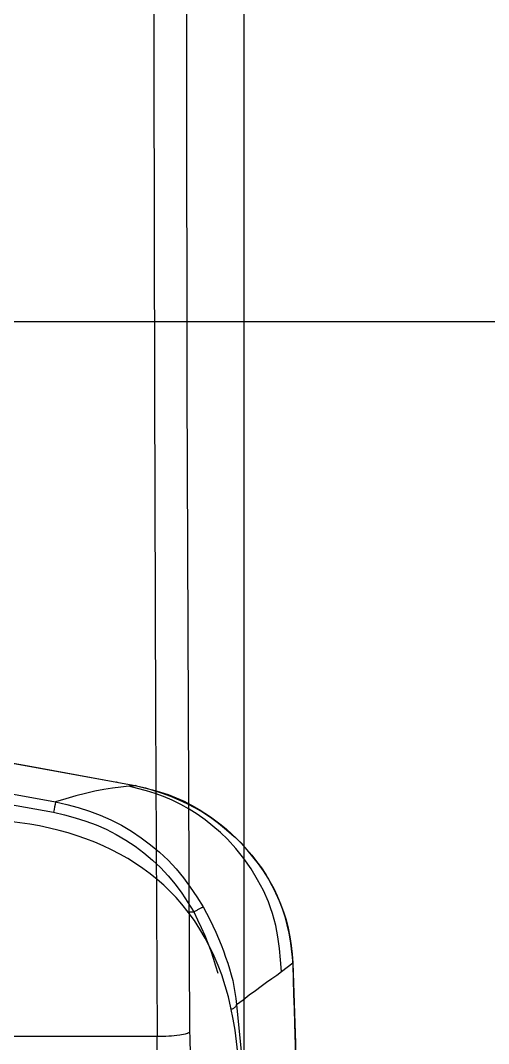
# Model space of a CAD drawing. Header units: millimetres. Extents: x 6886222 to 6919728, y 230959 to 276095.
# Drawn here: x 6893162.5 to 6893205.6, y 247952.9 to 248047.2 of the extents above; entities that cross this region are included whole.
import ezdxf
from ezdxf.xclip import XClip

# ---------------------------------------------------------------- set-up
doc = ezdxf.new("R2010")
doc.units = ezdxf.units.MM
doc.header["$LTSCALE"] = 100
doc.header["$XCLIPFRAME"] = 2
for name, color, linetype in [('BP', 7, 'Continuous'), ('U-84C-EX$0$FUR_욕실', 6, 'Continuous'), ('U-84C-EX$0$HAT', 8, 'Continuous')]:
    doc.layers.add(name, color=color, linetype=linetype)

# ---------------------------------------------------------------- blocks, each defined once
blk = doc.blocks.new('U-84C-EX$0$대변기')
blk.add_wipeout([(22.249, 172.542), (8.912, 147.747), (6.746, 136.341), (0, 0), (6.746, -136.341), (8.912, -147.747), (22.075, -172.29), (48.748, -190.928), (71.393, -195), (166.776, -195), (163.874, -199.595), (211.559, -201.09), (211.593, -201.598), (211.811, -202.635), (212.508, -203.592), (213.122, -203.98), (214.154, -204.198), (220.754, -204.198), (220.754, -206.356), (211.679, -206.357), (211.156, -206.396), (210.27, -206.678), (209.31, -207.428), (208.746, -208.406), (208.586, -209.092), (208.561, -209.456), (208.566, -265.023), (208.683, -265.023), (208.781, -265.75), (209.146, -266.635), (209.439, -267.037), (210.115, -267.628), (210.657, -267.918), (211.055, -268.028), (211.754, -268.123), (489.288, -268.123), (490.393, -267.862), (490.867, -267.712), (491.452, -267.223), (492.007, -266.495), (492.243, -265.953), (492.338, -265.585), (492.393, -265), (492.393, -209.472), (492.274, -208.615), (492.053, -208.038), (491.645, -207.418), (491.175, -206.97), (490.657, -206.651), (490.048, -206.44), (489.564, -206.376), (489.288, -206.356), (294.651, -206.356), (294.651, -204.198), (299.371, -204.198), (299.927, -204.142), (300.815, -203.772), (301.133, -203.526), (301.57, -203.013), (301.802, -202.567), (301.976, -201.864), (301.977, -201.814), (356.763, -202.115), (409.646, -200.732), (451.071, -197.491), (521.76, -184.127), (558.832, -171.77), (607.507, -146.927), (640.318, -121.724), (666.396, -92.635), (682.862, -64.812), (689.365, -48.845), (694.462, -30.579), (696.683, -17.3), (697.462, -8.646), (697.701, 0.017), (696.016, 21.31), (691.269, 41.797), (683.337, 62.602), (669.046, 87.706), (652.78, 108.071), (630.642, 128.959), (599.081, 150.929), (558.195, 170.853), (516.937, 184.225), (478.6, 192.501), (440.581, 197.364), (409.565, 199.556), (375.328, 200.688), (311.092, 200.701), (281.722, 200.871), (251.346, 200.76), (223.329, 200.377), (188.294, 199.951), (182.405, 198.155), (177.518, 194.766), (79.796, 195), (40.704, 194.567), (37.247, 193.227), (37.247, 185.308)]).dxf.layer = 'U-84C-EX$0$FUR_욕실'
at = {"layer": 'U-84C-EX$0$FUR_욕실'}
for p, q in [((189.356, 198.453, 0), (188.56, 199.506, 0)), ((321.987, 195), (71.393, 195)), ((177.518, 194.766, 0), (177.518, 194.751, 0)), ((183.844, 189.756, 0), (183.844, 190.391, 0)), ((195.349, 186.996), (195.349, 0)), ((172.204, 184.952, 0), (172.435, 185.919, 0)), ((172.101, 184.441, 0), (172.204, 184.952, 0)), ((172.225, 185.098, 0), (172.204, 184.987, 0)), ((172.225, 185.098, 0), (172.278, 184.394, 0)), ((171.901, 183.323, 0), (171.89, 183.262, 0)), ((172.766, 172.397, 0), (173.706, 177.643, 0)), ((173.729, 172.225, 0), (174.668, 177.466, 0))]:
    blk.add_line(p, q, dxfattribs=at)
for centre, radius, start, end in [((87.462, 19012.519), 18822.832, 269.9661769, 270.3270496), ((87.937, 18978.659), 18791.97, 269.9644947, 270.3274972), ((193.573, 282.523, 0), 106.745, 259.27388, 259.79894)]:
    blk.add_arc(centre, radius, start, end, dxfattribs=at)
for points, knots in [([(451.847, 196.232, 0), (445.553, 196.879, 0), (432.963, 198.173, 0), (412.657, 199.478, 0), (391.014, 200.38, 0), (368.136, 200.856, 0), (347.193, 201.018, 0), (328.214, 201.007, 0), (311.185, 200.828, 0), (294.444, 200.49, 0), (276.451, 199.94, 0), (257.294, 199.11, 0), (237.029, 197.926, 0), (217.216, 196.407, 0), (202.89, 195.121, 0), (193.717, 194.093, 0), (189.796, 193.121, 0), (186.226, 191.526, 0), (183.254, 189.513, 0), (180.802, 187.061, 0), (178.865, 184.356, 0), (177.36, 181.291, 0), (176.263, 177.937, 0), (175.559, 174.37, 0), (175.401, 171.903, 0), (175.322, 170.669, 0)], [0, 0, 0, 0, 0.060795, 0.121595, 0.195943, 0.270352, 0.344706, 0.402267, 0.459897, 0.51754, 0.575118, 0.649316, 0.723553, 0.797769, 0.871482, 0.887461, 0.9034, 0.917212, 0.931, 0.942342, 0.953679, 0.964966, 0.976261, 0.988125, 1, 1, 1, 1]), ([(188.56, 199.506, 0), (193.493, 199.653, 0), (203.36, 199.948, 0), (218.314, 200.291, 0), (233.393, 200.56, 0), (248.653, 200.748, 0), (264.077, 200.857, 0), (279.665, 200.884, 0), (295.335, 200.842, 0), (305.84, 200.748, 0), (311.092, 200.701, 0)], [0, 0, 0, 0, 0.124137, 0.248272, 0.372714, 0.497153, 0.622686, 0.748222, 0.874111, 1, 1, 1, 1]), ([(311.092, 200.701, 0), (311.087, 200.701, 0), (305.593, 200.759, 0), (294.627, 200.844, 0), (278.253, 200.887, 0), (264.675, 200.854, 0), (255.224, 200.793, 0), (250.513, 200.753, 0), (247.825, 200.727, 0), (245.811, 200.706, 0), (243.799, 200.684, 0), (241.789, 200.66, 0), (239.781, 200.635, 0), (237.106, 200.6, 0), (233.769, 200.553, 0), (229.772, 200.49, 0), (225.784, 200.422, 0), (221.804, 200.349, 0), (216.509, 200.243, 0), (211.231, 200.126, 0), (205.969, 199.999, 0), (202.031, 199.897, 0), (198.1, 199.79, 0), (193.672, 199.664, 0), (190.562, 199.568, 0), (188.755, 199.512, 0)], [0, 0, 0, 0, 0.000125, 0.131782, 0.26344, 0.395063, 0.46087, 0.493772, 0.510223, 0.526674, 0.543126, 0.559577, 0.576028, 0.592479, 0.625382, 0.658284, 0.691187, 0.724089, 0.756992, 0.822798, 0.8557, 0.888602, 0.921505, 0.954407, 1, 1, 1, 1]), ([(177.518, 194.751, 0), (178.255, 195.395, 0), (179.75, 196.701, 0), (182.405, 198.155, 0), (185.361, 199.216, 0), (187.481, 199.408, 0), (188.56, 199.506, 0)], [0, 0, 0, 0, 0.235161, 0.476872, 0.73393, 1, 1, 1, 1]), ([(188.755, 199.512, 0), (187.763, 199.431, 0), (185.75, 199.266, 0), (182.819, 198.325, 0), (179.987, 196.887, 0), (178.35, 195.481, 0), (177.518, 194.766, 0)], [0, 0, 0, 0, 0.2410881, 0.4891852, 0.7403912, 1, 1, 1, 1]), ([(189.356, 198.453, 0), (187.924, 198.349, 0), (184.975, 198.135, 0), (180.754, 196.398, 0), (177.289, 193.832, 0), (174.783, 190.784, 0), (173.107, 187.689, 0), (172.55, 185.474, 0), (172.278, 184.394, 0)], [0, 0, 0, 0, 0.178897, 0.368256, 0.562198, 0.713546, 0.860354, 1, 1, 1, 1]), ([(192.39, 194.32, 0), (191.792, 195.107, 0), (190.597, 196.678, 0), (189.77, 197.862, 0), (189.356, 198.453, 0)], [0, 0, 0, 0, 0.500365, 1, 1, 1, 1]), ([(192.39, 194.32, 0), (198.166, 194.886, 0), (209.719, 196.017, 0), (227.429, 197.343, 0), (240.421, 198.188, 0), (247.632, 198.505, 0), (248.726, 198.554, 0)], [0, 0, 0, 0, 0.314595, 0.629182, 0.94376, 1, 1, 1, 1]), ([(172.225, 185.098, 0), (172.464, 186.088, 0), (172.95, 188.1, 0), (174.252, 190.71, 0), (175.794, 192.969, 0), (176.939, 194.152, 0), (177.518, 194.751, 0)], [0, 0, 0, 0, 0.270791, 0.550445, 0.772318, 1, 1, 1, 1]), ([(172.435, 185.919, 0), (172.435, 185.919, 0), (172.713, 186.966, 0), (173.451, 189.044, 0), (175.101, 192.125, 0), (176.68, 193.85, 0), (177.518, 194.766, 0)], [0, 0, 0, 0, 0.000057, 0.313063, 0.635328, 1, 1, 1, 1]), ([(183.38, 191.246, 0), (184.16, 191.648, 0), (185.721, 192.452, 0), (188.053, 193.348, 0), (190.17, 194.017, 0), (191.65, 194.219, 0), (192.39, 194.32, 0)], [0, 0, 0, 0, 0.249697, 0.499449, 0.749698, 1, 1, 1, 1]), ([(192.838, 193.771, 0), (192.812, 193.847, 0), (192.747, 194.032, 0), (192.584, 194.236, 0), (192.453, 194.293, 0), (192.39, 194.32, 0)], [0, 0, 0, 0, 0.2616046, 0.6429837, 1, 1, 1, 1]), ([(183.844, 190.391, 0), (184.815, 190.847, 0), (186.759, 191.76, 0), (188.584, 192.316, 0), (189.497, 192.594, 0)], [0, 0, 0, 0, 0.499774, 1, 1, 1, 1]), ([(173.706, 177.643, 0), (174.051, 179.041, 0), (174.742, 181.837, 0), (176.9, 185.61, 0), (179.744, 188.903, 0), (182.168, 190.465, 0), (183.38, 191.246, 0)], [0, 0, 0, 0, 0.249801, 0.499766, 0.749853, 1, 1, 1, 1]), ([(183.844, 190.391, 0), (183.789, 190.491, 0), (183.681, 190.691, 0), (183.538, 190.954, 0), (183.428, 191.158, 0), (183.396, 191.217, 0), (183.38, 191.246, 0)], [0, 0, 0, 0, 0.25, 0.5, 0.75, 1, 1, 1, 1]), ([(174.668, 177.466, 0), (174.995, 178.795, 0), (175.648, 181.452, 0), (177.694, 185.038, 0), (180.392, 188.168, 0), (182.693, 189.65, 0), (183.844, 190.391, 0)], [0, 0, 0, 0, 0.250023, 0.500028, 0.750018, 1, 1, 1, 1]), ([(194.904, 189.994), (195.121, 189.995), (195.518, 190), (195.985, 190.012), (196.285, 190.028), (196.442, 190.037), (196.54, 190.052), (196.594, 190.056), (196.606, 190.066)], [0, 0, 0, 0, 0.381845, 0.69832, 0.819995, 0.912437, 0.972806, 1, 1, 1, 1]), ([(194.904, 189.994), (194.938, 189.985), (195.009, 189.902), (195.127, 189.6), (195.24, 188.971), (195.325, 188.053), (195.347, 187.356), (195.349, 186.996)], [0, 0, 0, 0, 0.034067, 0.09655, 0.321312, 0.648161, 1, 1, 1, 1]), ([(199.603, 187.068), (199.567, 187.056), (199.441, 187.056), (199.189, 187.037), (198.799, 187.031), (198.287, 187.019), (197.664, 187.011), (196.673, 187.001), (195.891, 186.997), (195.349, 186.996)], [0, 0, 0, 0, 0.026666, 0.086995, 0.17921, 0.301254, 0.448612, 0.617954, 1, 1, 1, 1]), ([(165.795, 147.063, 0), (166.772, 153.397, 0), (168.726, 166.07, 0), (171.044, 178.681, 0), (172.204, 184.987, 0)], [0, 0, 0, 0, 0.499908, 1, 1, 1, 1]), ([(165.795, 147.063, 0), (166.757, 153.306, 0), (168.682, 165.796, 0), (170.961, 178.226, 0), (172.101, 184.441, 0)], [0, 0, 0, 0, 0.49991, 1, 1, 1, 1]), ([(172.278, 184.394, 0), (172.387, 183.397, 0), (172.606, 181.398, 0), (173.339, 178.897, 0), (173.706, 177.643, 0)], [0, 0, 0, 0, 0.498685, 1, 1, 1, 1])]:
    blk.add_open_spline(points, degree=3, knots=knots, dxfattribs=at)
blk = doc.blocks.new('U-84C-EX$0$욕실-39')
at = {"layer": 'U-84C-EX$0$HAT'}
h = blk.add_hatch(dxfattribs=at)
h.set_pattern_fill('_USER', color=256, scale=300, angle=180, double=1, pattern_type=0)
h.set_pattern_definition([(180, (-1320.9, 1400), (-4e-14, -300), []), (270, (-1320.9, 1400), (300, -6e-14), [])])
h.paths.add_polyline_path([(-1320.887, 1400), (0, 1400), (0, 0), (-1320.887, 0)])
h.paths.add_polyline_path([(0, 2300), (-1000, 2300), (-1000, 1440), (0, 1440)])
at = {"layer": 'U-84C-EX$0$FUR_욕실'}
blk.add_blockref('U-84C-EX$0$대변기', (-1469.488, 399.99), dxfattribs=at)
at = {"layer": 'U-84C-EX$0$HAT'}
h = blk.add_hatch(dxfattribs=at)
h.set_pattern_fill('AR-CONC', color=252, angle=90)
h.set_pattern_definition([(140, (802930.75, -2615083.35), (15.9390865, 182.184669), [19.05, -209.55]), (85, (802930.75, -2615083.35), (-191.056845, -35.24342), [15.24, -167.640584]), (190.4514444, (802932.07, -2615068.17), (-175.117751, 146.941248), [16.190009, -178.090245]), (136.1842, (802879.95, -2615083.35), (42.04233, 271.07904), [28.575, -314.325]), (186.635557, (802883.45, -2615060.76), (-247.426123, 237.404135), [24.285023, -267.135608]), (81.184151, (802879.95, -2615083.35), (-247.426123, 237.404135), [22.859967, -251.459732]), (111, (802892.65, -2615057.95), (102.265199, 151.614391), [19.05, -209.55]), (56, (802892.65, -2615057.95), (-184.187966, 61.802029), [15.24, -167.64]), (161.451445, (802901.17, -2615045.32), (-81.922768, 213.41642), [16.190009, -178.089938]), (127.4999997, (802930.746, -2615083.35), (-84.5550389, 3.0886037), [0, -165.608, 0, -170.18, 0, -168.275]), (97.4999997, (802930.75, -2615083.35), (-100.1805745, 66.819663), [0, -97.028, 0, -161.798, 0, -64.135]), (57.4999997, (802930.746, -2615139.993), (5.7287447, 135.5905951), [0, -63.5, 0, -198.12, 0, -262.89]), (47.4999997, (802930.75, -2615165.39), (-25.4264903, 148.1291815), [0, -82.55, 0, -131.572, 0, -186.69])])
h.paths.add_polyline_path([(-1340, 1400), (-1340, 0), (-1500, 0), (-1500, 1400)])
at = {"layer": 'U-84C-EX$0$FUR_욕실'}
blk.add_lwpolyline([(-1500, 1400), (-1340, 1400), (-1340, 0), (-1500, 0)], close=True, dxfattribs=at)
blk = doc.blocks.new('U-84C-EX')
at = {"layer": 'U-84C-EX$0$FUR_욕실', "xscale": -1.000000000000001, "rotation": 90}
blk.add_blockref('U-84C-EX$0$욕실-39', (13580, -1890), dxfattribs=at)

msp = doc.modelspace()

# ---------------------------------------------------------------- block references
at = {"layer": 'BP'}
ref = msp.add_blockref('U-84C-EX', (6906168.056, 248569.377), dxfattribs=dict(at, xscale=-1))
XClip(ref).set_block_clipping_path([(17025.0000000028, -7770.1978698203), (17025.0000000028, 3020.0000000003), (4145.7978996271, 3020.0000000003), (4145.7978996281, 325.0000000014), (599.9999999972, 325.0000000014), (599.9999999972, -7770.1978698203)])

doc.saveas('drawing.dxf')
